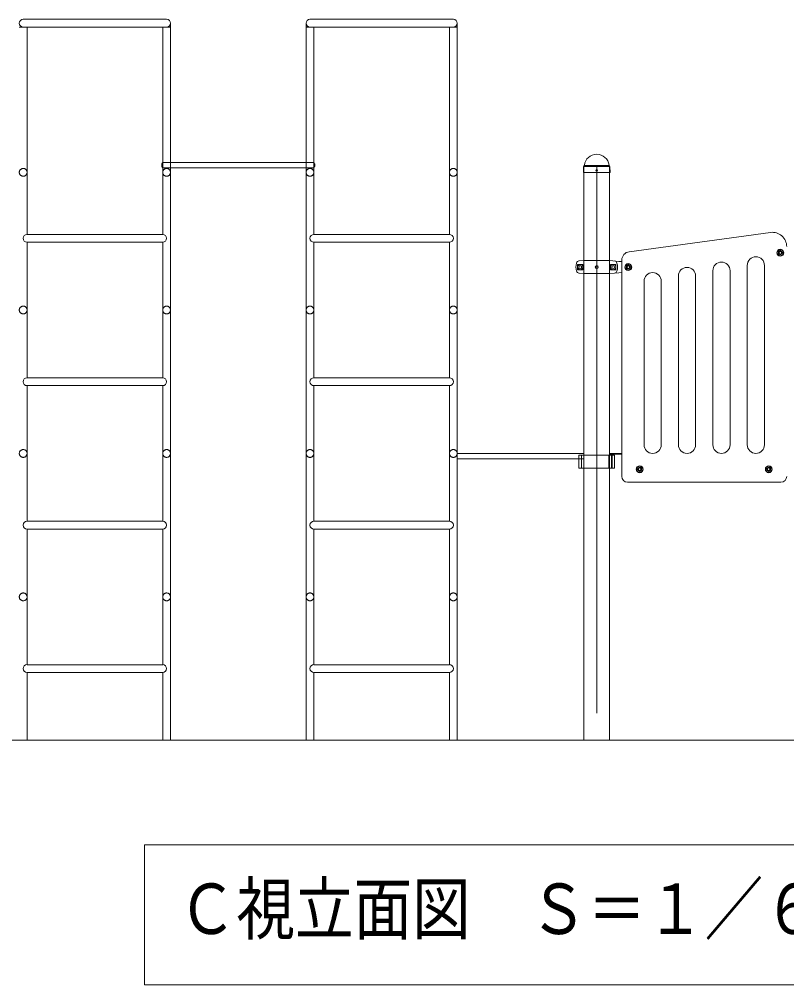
# Model space of a CAD drawing. Units: millimetres on the paper, scale 1:60. Extents: x 0 to 420, y -297 to 594.
# Drawn here: x 128.8 to 173.4, y 166.9 to 223 of the extents above; entities that cross this region are included whole.
import ezdxf
from ezdxf.enums import TextEntityAlignment as Align

# ---------------------------------------------------------------- set-up
doc = ezdxf.new("R2010")
doc.units = ezdxf.units.MM
doc.linetypes.add('USER2', pattern=[19.05, 12.7, -6.35])
doc.linetypes.add('USER3', pattern=[50.8, 31.75, -6.35, 6.35, -6.35])
doc.layers.add('LY_3', color=7, linetype='Continuous', lineweight=9)
doc.styles.add('ＭＳ ゴシック', font='')
doc.styles.get('ＭＳ ゴシック').set_extended_font_data('MS Gothic')

msp = doc.modelspace()

# ---------------------------------------------------------------- linework, layer by layer
at = {"layer": 'LY_3'}
for p, q in [((129.017, 222.973), (137.35, 222.973)), ((137.577, 181.08), (137.577, 222.747)), ((145.457, 181.08), (145.457, 222.747)), ((145.683, 222.973), (154.017, 222.973)), ((154.243, 181.08), (154.243, 222.747)), ((128.79, 222.52), (137.577, 222.52)), ((129.243, 210.473), (129.243, 222.52)), ((137.123, 210.473), (137.123, 222.52)), ((145.457, 222.52), (154.243, 222.52)), ((145.91, 210.473), (145.91, 222.52)), ((153.79, 210.473), (153.79, 222.52)), ((137.077, 214.428), (137.077, 214.578)), ((137.16, 214.662), (145.873, 214.662)), ((137.16, 214.345), (145.873, 214.345)), ((145.957, 214.428), (145.957, 214.578)), ((161.576, 214.072), (161.583, 214.402)), ((161.603, 214.451), (161.621, 214.469)), ((161.607, 214.413), (161.607, 181.08)), ((163.097, 214.451), (163.078, 214.469)), ((163.092, 214.413), (163.092, 181.08)), ((163.124, 214.072), (163.117, 214.402)), ((161.576, 214.072), (161.584, 214.064)), ((163.116, 214.064), (161.584, 214.064)), ((163.116, 214.064), (163.124, 214.072)), ((129.243, 210.473), (137.123, 210.473)), ((145.91, 210.473), (153.79, 210.473)), ((164.241, 209.47), (172.446, 210.589)), ((129.243, 210.02), (137.123, 210.02)), ((129.243, 202.14), (129.243, 210.02)), ((137.123, 202.14), (137.123, 210.02)), ((145.91, 202.14), (145.91, 210.02)), ((145.91, 210.02), (153.79, 210.02)), ((153.79, 202.14), (153.79, 210.02)), ((173.017, 209.49), (172.95, 209.452)), ((172.95, 209.452), (172.95, 209.375)), ((173.017, 209.336), (172.95, 209.375)), ((173.083, 209.452), (173.017, 209.49)), ((173.083, 209.375), (173.017, 209.336)), ((173.083, 209.452), (173.083, 209.375)), ((161.583, 208.955), (161.32, 208.932)), ((161.583, 208.955), (163.117, 208.955)), ((163.117, 208.955), (163.642, 208.909)), ((163.642, 208.909), (163.808, 208.897)), ((163.808, 196.413), (163.808, 208.975)), ((161.583, 208.205), (161.32, 208.228)), ((161.583, 208.205), (163.117, 208.205)), ((163.117, 208.205), (163.642, 208.251)), ((163.642, 208.251), (163.808, 208.263)), ((164.183, 208.657), (164.117, 208.619)), ((164.117, 208.619), (164.117, 208.542)), ((164.183, 208.503), (164.117, 208.542)), ((164.25, 208.619), (164.183, 208.657)), ((164.25, 208.542), (164.183, 208.503)), ((164.25, 208.619), (164.25, 208.542)), ((169.1, 208.367), (169.1, 198.247)), ((170.1, 198.247), (170.1, 208.367)), ((171.1, 208.673), (171.1, 198.247)), ((172.1, 198.247), (172.1, 208.673)), ((165.1, 207.756), (165.1, 198.247)), ((166.1, 198.247), (166.1, 207.756)), ((167.1, 208.061), (167.1, 198.247)), ((168.1, 198.247), (168.1, 208.061)), ((129.243, 202.14), (137.123, 202.14)), ((145.91, 202.14), (153.79, 202.14)), ((129.243, 201.687), (137.123, 201.687)), ((129.243, 193.807), (129.243, 201.687)), ((137.123, 193.807), (137.123, 201.687)), ((145.91, 193.807), (145.91, 201.687)), ((145.91, 201.687), (153.79, 201.687)), ((153.79, 193.807), (153.79, 201.687)), ((154.243, 197.747), (161.607, 197.747)), ((161.32, 197.647), (161.32, 196.897)), ((163.38, 197.647), (161.32, 197.647)), ((161.458, 197.647), (161.458, 196.897)), ((163.045, 197.647), (163.045, 196.897)), ((163.092, 197.747), (163.808, 197.747)), ((163.092, 197.708), (163.808, 197.708)), ((163.201, 197.647), (163.201, 196.897)), ((163.251, 197.647), (163.251, 196.897)), ((163.38, 197.647), (163.38, 196.897)), ((154.243, 197.43), (161.607, 197.43)), ((163.38, 196.897), (161.32, 196.897)), ((164.783, 196.869), (164.85, 196.907)), ((164.85, 196.907), (164.917, 196.869)), ((172.283, 196.869), (172.35, 196.907)), ((172.35, 196.907), (172.417, 196.869)), ((164.783, 196.869), (164.783, 196.792)), ((164.783, 196.792), (164.85, 196.753)), ((164.85, 196.753), (164.917, 196.792)), ((164.917, 196.869), (164.917, 196.792)), ((172.283, 196.869), (172.283, 196.792)), ((172.283, 196.792), (172.35, 196.753)), ((172.35, 196.753), (172.417, 196.792)), ((172.417, 196.869), (172.417, 196.792)), ((173.058, 196.08), (164.142, 196.08)), ((129.243, 193.807), (137.123, 193.807)), ((145.91, 193.807), (153.79, 193.807)), ((129.243, 185.473), (129.243, 193.353)), ((129.243, 193.353), (137.123, 193.353)), ((137.123, 185.473), (137.123, 193.353)), ((145.91, 193.353), (153.79, 193.353)), ((145.91, 185.473), (145.91, 193.353)), ((153.79, 185.473), (153.79, 193.353)), ((129.243, 185.473), (137.123, 185.473)), ((145.91, 185.473), (153.79, 185.473)), ((129.243, 185.02), (137.123, 185.02)), ((129.243, 181.08), (129.243, 185.02)), ((137.123, 181.08), (137.123, 185.02)), ((145.91, 185.02), (153.79, 185.02)), ((145.91, 181.08), (145.91, 185.02)), ((153.79, 181.08), (153.79, 185.02)), ((282.455, 181.08), (40.466, 181.08))]:
    msp.add_line(p, q, dxfattribs=at)
at = {"layer": 'LY_3', "lineweight": 18}
for p, q in [((163.094, 214.422), (161.605, 214.422)), ((163.064, 214.48), (161.638, 214.48)), ((161.546, 208.734), (161.238, 208.734)), ((161.238, 208.426), (161.238, 208.734)), ((163.154, 208.734), (163.462, 208.734)), ((163.462, 208.426), (163.462, 208.734)), ((161.546, 208.426), (161.238, 208.426)), ((163.154, 208.426), (163.462, 208.426)), ((136.061, 175.011), (136.061, 166.878)), ((186.861, 175.011), (136.061, 175.011)), ((136.061, 166.878), (186.861, 166.878))]:
    msp.add_line(p, q, dxfattribs=at)
at = {"layer": 'LY_3', "linetype": 'USER3', "lineweight": 18}
msp.add_line((162.35, 214.413), (162.35, 181.08), dxfattribs=at)
at = {"layer": 'LY_3', "linetype": 'USER2', "lineweight": 18}
for centre, radius in [((129.017, 214.08), 0.227), ((137.35, 214.08), 0.227), ((145.683, 214.08), 0.227), ((154.017, 214.08), 0.227), ((173.017, 209.413), 0.104), ((164.183, 208.58), 0.104), ((129.017, 206.08), 0.227), ((137.35, 206.08), 0.227), ((145.683, 206.08), 0.227), ((154.017, 206.08), 0.227), ((129.017, 197.747), 0.227), ((137.35, 197.747), 0.227), ((145.683, 197.747), 0.227), ((154.017, 197.747), 0.227), ((164.85, 196.83), 0.104), ((172.35, 196.83), 0.104), ((129.017, 189.413), 0.227), ((137.35, 189.413), 0.227), ((145.683, 189.413), 0.227), ((154.017, 189.413), 0.227)]:
    msp.add_circle(centre, radius, dxfattribs=at)
at = {"layer": 'LY_3'}
for centre, radius in [((162.35, 214.197), 0.05), ((173.017, 209.413), 0.175), ((164.183, 208.58), 0.175), ((164.85, 196.83), 0.175), ((172.35, 196.83), 0.175)]:
    msp.add_circle(centre, radius, dxfattribs=at)
at = {"layer": 'LY_3', "lineweight": 18}
for centre, radius in [((173.017, 209.413), 0.2), ((173.017, 209.413), 0.0917), ((161.392, 208.58), 0.154), ((163.308, 208.58), 0.154), ((164.183, 208.58), 0.2), ((161.392, 208.58), 0.0833), ((162.35, 208.58), 0.0833), ((163.308, 208.58), 0.0833), ((164.183, 208.58), 0.0917), ((164.85, 196.83), 0.2), ((164.85, 196.83), 0.0917), ((172.35, 196.83), 0.2), ((172.35, 196.83), 0.0917)]:
    msp.add_circle(centre, radius, dxfattribs=at)
at = {"layer": 'LY_3'}
for centre, radius, start, end in [((129.017, 222.747), 0.227, 90, 270), ((137.35, 222.747), 0.227, 270, 90), ((145.683, 222.747), 0.227, 90, 270), ((154.017, 222.747), 0.227, 270, 90), ((162.35, 214.413), 0.72, 90, 173.3676), ((162.35, 214.413), 0.72, 6.6324, 90), ((137.16, 214.578), 0.0833, 90, 180), ((137.16, 214.428), 0.0833, 180, 270), ((145.873, 214.578), 0.0833, 0, 90), ((145.873, 214.428), 0.0833, 270, 0), ((161.653, 214.401), 0.07, 135, 178.996), ((161.588, 214.502), 0.0467, 315, 353.3676), ((163.111, 214.502), 0.0467, 186.6324, 225), ((163.047, 214.401), 0.07, 1.0039, 45), ((129.243, 210.247), 0.227, 90, 270), ((137.123, 210.247), 0.227, 270, 90), ((145.91, 210.247), 0.227, 90, 270), ((153.79, 210.247), 0.227, 270, 90), ((172.558, 209.764), 0.833, 0, 97.4685), ((164.308, 208.975), 0.5, 97.4685, 180), ((161.975, 208.58), 0.833, 163.8038, 196.1962), ((161.335, 208.766), 0.167, 95, 163.8038), ((163.365, 208.766), 0.167, 16.1962, 85), ((162.725, 208.58), 0.833, 343.8037, 16.1962), ((169.6, 208.367), 0.5, 0, 180), ((171.6, 208.673), 0.5, 0, 180), ((161.335, 208.394), 0.167, 196.1962, 265), ((163.365, 208.394), 0.167, 275, 343.8037), ((165.6, 207.756), 0.5, 0, 180), ((167.6, 208.061), 0.5, 0, 180), ((129.243, 201.913), 0.227, 90, 270), ((137.123, 201.913), 0.227, 270, 90), ((145.91, 201.913), 0.227, 90, 270), ((153.79, 201.913), 0.227, 270, 90), ((165.6, 198.247), 0.5, 180, 0), ((167.6, 198.247), 0.5, 180, 0), ((169.6, 198.247), 0.5, 180, 0), ((171.6, 198.247), 0.5, 180, 0), ((164.142, 196.413), 0.333, 180, 270), ((173.058, 196.413), 0.333, 270, 0), ((129.243, 193.58), 0.227, 90, 270), ((137.123, 193.58), 0.227, 270, 90), ((145.91, 193.58), 0.227, 90, 270), ((153.79, 193.58), 0.227, 270, 90), ((129.243, 185.247), 0.227, 90, 270), ((137.123, 185.247), 0.227, 270, 90), ((145.91, 185.247), 0.227, 90, 270), ((153.79, 185.247), 0.227, 270, 90)]:
    msp.add_arc(centre, radius, start, end, dxfattribs=at)
at = {"layer": 'LY_3', "lineweight": 18}
for centre, start, end in [((159.412, 208.58), 355.8705, 4.1295), ((165.288, 208.58), 175.8705, 184.1295)]:
    msp.add_arc(centre, 2.139, start, end, dxfattribs=at)

# ---------------------------------------------------------------- texts
at = {"layer": 'LY_3', "style": 'ＭＳ ゴシック', "width": 0.85}
msp.add_text('Ｃ視立面図\u3000Ｓ＝１／６０', height=2.933, dxfattribs=at).set_placement((138.016, 168.944), align=Align.BOTTOM_LEFT)

doc.saveas('drawing.dxf')
